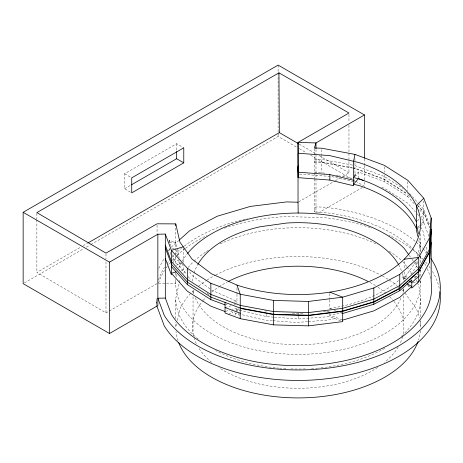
<?xml version="1.0" encoding="UTF-8"?>
<svg xmlns="http://www.w3.org/2000/svg" width="463" height="463" viewBox="0 0 463 463"><rect width="100%" height="100%" fill="white"/><g stroke="black" fill="none" stroke-linecap="round" stroke-linejoin="round"><path stroke-width="0.35" stroke-dasharray="2.31 1.74" d="M156.83 300.985L156.482 305.036L156.83 297.865M354.253 176.808L354.953 173.353L356.695 176.623M354.311 181.982L354.953 178.828M175.766 318.573L175.766 298.369L179.193 283.333M179.349 282.65L179.933 280.08A122.4 70.665 0 0 1 180.524 278.859M176.542 323.816L175.766 327.237L175.766 322.184M177.323 320.402L179.933 308.948A122.4 70.665 0 0 1 191.086 293.004M417.522 256.218L420.566 242.849L419.443 237.93M410.918 274.252L416.399 266.613L417.84 260.281M419.125 254.656L420.566 248.324L418.483 239.18M425.815 253.313L426.932 248.504L426.29 245.691M419.547 256.224A134.015 77.373 0 0 0 321.652 212.193L314.406 211.985L315.992 206.92L323.678 207.14A142.153 82.073 0 0 1 415.091 241.2M234.92 315.164L235.655 313.133M236.089 311.929L236.963 309.521L236.963 307.999L232.333 309.359M158.664 268.361L164.521 257.856M168.312 251.056L169.689 248.585M405.929 279.201L404.17 278.188L416.399 261.144L416.399 266.613M414.958 278.124L417.881 274.09M419.547 271.781L422.464 267.741M354.432 176.577L358.408 171.976L384.348 181.646L407.834 196.619L414.408 204.015M417.383 220.926L420.346 217.998M420.838 217.512L423.801 214.589L419.108 209.305M417.794 227.183L419.652 225.348M421.498 223.525L423.801 221.245L421.452 218.605M418.257 228.201L419.652 226.824M420.578 225.909L423.801 222.72L423.801 201.075M171.275 247.161L178.689 240.529M130.549 192.197L124.611 188.765L124.611 173.747L176.646 143.704L183.77 147.824M124.611 188.765L130.809 185.188M157.061 283.622L105.981 312.924L36.866 272.429L80.724 247.144M83.23 245.703L87.611 243.173M24.4 282.934L83.913 248.573M86.419 247.126L90.181 244.962M90.806 244.597L278.107 136.458L296.881 147.298M298.652 201.874L334.674 181.079M335.299 180.72L339.645 178.209M342.747 176.42L348.963 172.832L348.963 152.651M318.475 212.858L362.593 187.388M228.606 314.348L232.438 312.137M235.835 310.175L236.963 309.521L266.485 316.582L273.685 317.132M176.403 265.172L182.028 263.505M181.293 270.328L183.279 269.744L186.508 274.246M225.713 304.695L227.038 304.307M234.319 302.165L236.963 301.39L211.614 290.162M225.053 307.554L231.668 305.609M234.319 304.828L235.644 304.44M225.713 311.304L229.683 310.141M404.17 278.188L406.248 277.933M414.564 276.909L418.72 276.399M413.048 282.569L418.72 281.869M292.408 313.081L298.166 313.52L303.925 313.081M323.365 311.605L326.247 311.385M326.965 311.333L329.847 311.113L329.847 313.086M274.409 317.184L298.166 318.99L329.847 316.582L340.756 320.859M307.733 321.617L296.216 322.497L273.176 320.743M308.456 321.565L327.897 320.083L334.957 318.585L334.957 317.062M169.394 242.82L175.766 242.849L179.135 257.625M172.224 248.307L174.348 248.318M158.502 283.628L165.696 283.663M166.414 283.669L175.766 283.709L175.766 279.374M314.406 159.139L321.652 159.347L353.535 165.274M314.406 161.807L321.652 162.009L352.123 167.675M314.406 162.172L321.652 162.374L352.123 168.04M314.406 172.433L321.652 172.641L326.612 173.561M299.555 174.088L331.797 176.559L353.628 181.82M272.452 320.685L264.535 320.083L233.508 312.618L230.701 311.368M352.829 167.803L354.953 168.202L384.348 179.152L407.834 194.124M352.829 168.167L354.953 168.567L384.348 179.517L407.232 194.107M335.825 175.274L337.949 175.668M338.656 175.801L352.123 178.301M265.079 310.777L266.485 311.113M179.245 260.935L173.706 259.257L172.473 253.799M354.953 165.534L384.348 176.49L403.013 188.389M381.691 187.312L384.348 188.302L407.834 203.274L415.346 211.736M329.847 299.943L329.847 308.451L331.132 308.954M334.344 310.21L335.629 310.714M340.12 312.479L342.689 313.486M342.047 319.84L329.847 315.06A122.4 70.665 0 0 0 342.157 312.745M169.394 242.155L169.394 240.158L175.766 242.849M299.225 144.12L315.39 153.45M319.123 155.603L348.963 172.832M299.382 148.739L306.263 152.715M310.644 155.244L351.319 178.724M355.694 181.253L364.456 186.311L364.456 181.988M407.104 277.215L404.17 275.526A122.4 70.665 0 0 1 400.738 278.755M407.556 285.613L411.173 287.702M124.611 173.747L131.735 177.861M209.901 288.866L192.162 275.526L188.528 270.456M207.036 293.322L209.328 295.047M409.709 193.575L418.633 203.616M419.108 204.148L423.801 209.432L429.456 224.567M417.695 205.225L423.801 212.095L429.456 227.235M409.709 196.601L407.834 194.489L407.834 196.619M417.695 205.589L423.801 212.459L429.456 227.599M417.227 213.848L419.108 215.961M409.182 255.362L411.63 258.771M412.024 259.326L414.015 262.099M414.408 262.648L416.399 265.421A122.4 70.665 0 0 1 417.834 268.858M406.676 266.532L404.17 263.036A122.4 70.665 0 0 0 401.751 260.721M407.093 267.11L412.024 273.986M414.408 277.308L415.207 278.419M405.003 293.067L416.399 308.948A122.4 70.665 0 0 1 419.519 318.012M182.023 264.055L183.279 265.797L183.279 271.272L179.933 266.613L178.33 259.581M188.123 276.504L190.548 279.878M177.659 264.801L173.706 259.257L173.706 262.643M420.491 226.916L422.76 230.215L425.491 242.172M423.801 222.72L428.964 236.547M156.482 301.917L156.94 303.143M238.607 308.63L239.539 311.252M236.963 309.521L237.623 311.362M238.503 313.816L240.025 318.075M176.085 249.731L177.532 256.062M169.394 240.158L170.627 245.616M169.394 248.295L170.778 254.43M420.566 233.722L420.566 251.936M420.566 256.265L420.566 263.488M420.566 269.987L420.566 275.763M420.566 280.821L420.566 283.709M420.566 298.369L420.566 317.132M420.566 320.743L420.566 327.237A122.4 70.665 0 0 0 420.068 320.853M408.684 284.739L408.684 286.261M407.834 181.71L407.834 190.762M404.17 261.346L404.17 269.142M404.17 271.978L404.17 281.475M403.285 277.198L403.285 281.481M403.285 288.617L403.285 292.9M403.285 295.753L403.285 320.726M384.348 166.738L384.348 172.311M384.348 175.095L384.348 181.646M364.456 158.919L364.456 164.683M364.456 165.407L364.456 181.264M358.408 171.976L358.408 177.971M354.953 158.572L354.953 162.05M354.953 162.75L354.953 176.773M348.963 114.454L348.963 122.382M348.963 125.265L348.963 151.933M329.847 293.565L329.847 299.237M329.847 313.74L329.847 316.582M321.652 149.595L321.652 155.169M321.652 155.863L321.652 172.641M315.992 149.399L315.992 153.716M315.992 154.434L315.992 178.157M315.992 178.88L315.992 212.951M314.406 148.692L314.406 178.186M314.406 178.903L314.406 211.985M298.166 313.52L298.166 315.569M298.166 316.258L298.166 318.99M278.107 65.098L278.107 72.303M278.107 73.027L278.107 136.458M266.485 314.533L266.485 316.582M236.963 287.922L236.963 293.594M236.963 294.3L236.963 303.387M193.048 293.073L193.048 290.22A105.72 61.035 0 0 0 194.211 294.815M193.048 296.638L193.048 333.748M183.279 248.249L183.279 262.428M179.933 261.826L179.933 266.613M176.646 143.704L176.646 150.139M175.766 228.103L175.766 253.377M175.766 256.988L175.766 264.211M175.766 272.875L175.766 276.486M157.061 225.244L157.061 233.896M105.981 253.828L105.981 258.869M105.981 261.757L105.981 312.924M36.866 213.333L36.866 219.097M36.866 219.821L36.866 272.429M403.487 289.01A105.72 61.035 0 0 1 402.619 293.131M400.808 298.334A105.72 61.035 0 0 1 297.362 344.744A105.72 61.035 0 0 1 195.154 297.431M192.533 281.191A105.72 61.035 0 0 1 193.713 274.287M194.09 272.985A105.72 61.035 0 0 1 197.412 265.218M398.707 264.836A105.72 61.035 0 0 1 402.121 272.603M402.324 273.263A105.72 61.035 0 0 1 403.753 280.642M402.619 336.653A105.72 61.035 0 0 1 399.916 343.801M398.192 346.995A105.72 61.035 0 0 1 384.614 362.373M377.704 367.443A105.72 61.035 0 0 1 218.906 367.628M211.585 362.263A105.72 61.035 0 0 1 198.749 347.997M196.295 343.558A105.72 61.035 0 0 1 194.211 338.343M193.47 335.716A105.72 61.035 0 0 1 202.725 300.985M203.147 300.475A105.72 61.035 0 0 1 205.902 297.437M211.718 292.101A105.72 61.035 0 0 1 218.629 287.025M219.202 286.655A105.72 61.035 0 0 1 227.784 281.689M369.908 282.401A105.72 61.035 0 0 1 375.62 285.694M378.016 287.234A105.72 61.035 0 0 1 385.899 293.177M389.707 296.702A105.72 61.035 0 0 1 393.544 300.909M393.984 301.448A105.72 61.035 0 0 1 403.111 334.604M420.416 330.773A122.4 70.665 0 0 1 418.558 339.992M178.006 340.693A122.4 70.665 0 0 1 175.986 331.485M192.162 291.904A122.4 70.665 0 0 1 194.084 290.046M198.801 285.972A122.4 70.665 0 0 1 206.475 280.422M207.1 280.017A122.4 70.665 0 0 1 215.145 275.306M215.752 274.987A122.4 70.665 0 0 1 381.784 275.63M382.38 275.954A122.4 70.665 0 0 1 396.976 285.532M402.249 290.046A122.4 70.665 0 0 1 404.17 291.904M420.468 280.885A122.4 70.665 0 0 1 297.553 354.374A122.4 70.665 0 0 1 175.917 280.173M176.386 276.619A122.4 70.665 0 0 1 176.814 274.484M178.764 268.164A122.4 70.665 0 0 1 181.814 261.769M182.162 261.161A122.4 70.665 0 0 1 187.087 254.025M419.519 274.484A122.4 70.665 0 0 1 420.173 278.037M158.525 279.889A142.153 82.073 0 0 1 164.498 267.319M166.952 263.673A142.153 82.073 0 0 1 169.215 260.71M172.294 257.11A142.153 82.073 0 0 1 174.163 255.125M174.644 254.627A142.153 82.073 0 0 1 181.467 248.382M184.343 246.084A142.153 82.073 0 0 1 247.456 218.577M158.525 283.009A142.153 82.073 0 0 1 164.498 270.438M166.101 267.996A142.153 82.073 0 0 1 168.289 265.004M168.746 264.414A142.153 82.073 0 0 1 169.689 263.244M172.294 260.229A142.153 82.073 0 0 1 176.64 255.79M177.15 255.304A142.153 82.073 0 0 1 184.934 248.753M185.53 248.301A142.153 82.073 0 0 1 207.019 235.389M224.439 228.195A142.153 82.073 0 0 1 286.614 216.568L323.678 217.627A142.153 82.073 0 0 1 371.806 228.166M388.955 235.216A142.153 82.073 0 0 1 390.182 235.812M391.548 236.489A142.153 82.073 0 0 1 412.475 249.58M413.008 249.997A142.153 82.073 0 0 1 423.188 259.309M425.578 261.977A142.153 82.073 0 0 1 427.366 264.142M429.039 266.329A142.153 82.073 0 0 1 430.596 268.534M432.425 271.405A142.153 82.073 0 0 1 439.242 288.275M417.568 282.824A122.4 70.665 0 0 1 403.221 334.633M402.741 335.096A122.4 70.665 0 0 1 401.247 336.474M384.718 348.338A122.4 70.665 0 0 1 318.486 368.056M317.763 368.126A122.4 70.665 0 0 1 310.505 368.675M305.412 368.913A122.4 70.665 0 0 1 290.92 368.913M285.827 368.675A122.4 70.665 0 0 1 280.017 368.253M279.287 368.189A122.4 70.665 0 0 1 215.752 350.618M198.251 339.188A122.4 70.665 0 0 1 175.766 298.369M183.649 273.413A122.4 70.665 0 0 1 186.172 269.854M188.036 267.527A122.4 70.665 0 0 1 193.592 261.641M194.084 261.184A122.4 70.665 0 0 1 205.85 251.965M206.475 251.554A122.4 70.665 0 0 1 208.367 250.344M220.099 243.937A122.4 70.665 0 0 1 377.495 244.551M389.233 251.149A122.4 70.665 0 0 1 401.247 260.264M416.399 280.08A122.4 70.665 0 0 1 417.29 282.135M416.243 242.178A142.153 82.073 0 0 1 422.69 248.295M423.188 248.822A142.153 82.073 0 0 1 426.487 252.566M419.976 256.768A134.015 77.373 0 0 1 422.366 260.061M424.565 263.54A134.015 77.373 0 0 1 425.977 266.103M427.245 268.708A134.015 77.373 0 0 1 430.573 278.685M398.626 280.561A122.4 70.665 0 0 1 329.847 308.451M398.626 287.17A122.4 70.665 0 0 1 397.532 288.061"/><path stroke-width="0.69" d="M342.689 313.486L373.815 304.266L399.748 290.706L411.798 279.93L411.798 288.061L418.72 281.869L429.438 262.643L429.438 238.208L431.175 218.032L423.801 198.286L407.834 180.315L384.348 165.343L354.953 154.393L321.652 148.201L314.406 147.998L315.992 142.928L364.456 114.946L364.456 158.196M431.175 229.179L429.438 249.349L418.72 268.581L399.748 285.549L373.815 299.104L342.689 308.329L308.491 312.583L273.546 311.582L240.245 305.395L210.85 294.439L187.365 279.467L171.397 261.497L165.32 245.211M431.175 231.841L429.438 252.381L418.72 271.607L399.748 288.576L373.815 302.136L342.689 311.356L308.491 315.61L273.546 314.614L240.245 308.422M429.438 262.643L431.175 242.467M354.953 154.393L353.547 161.298L353.547 185.732L329.847 180.066L298.166 177.659L298.033 166.848M429.438 238.208L418.72 257.434L399.748 274.403L373.815 287.963L342.689 297.182L308.491 301.436L273.546 300.435L240.245 294.248L210.85 283.298L187.365 268.326L171.397 250.356L165.32 234.07L157.854 234.232L109.499 262.145L23.15 212.297L23.15 283.657L109.499 333.51L157.854 305.592L157.854 234.232M429.438 252.017L418.72 271.243L399.748 288.212L373.815 301.772L342.689 310.991L308.491 315.245L273.546 314.244L240.245 308.057L210.85 297.107L187.365 282.135L171.397 264.165L165.32 247.879M423.801 198.286L416.399 205.601L416.399 230.036L417.84 236.367M179.222 240.06L189.813 230.586L217.321 216.204L250.338 206.423L286.614 201.909L298.033 202.233L298.166 213.044M418.72 276.399L411.798 282.592L409.454 281.238M23.15 212.297L278.107 65.098L364.456 114.946M298.033 202.233L298.033 142.413L348.963 113.013L278.957 72.841L36.866 212.61L105.981 253.105L157.061 223.803L175.766 223.889L179.933 242.178L192.162 259.222L211.614 273.859L236.963 285.086A122.4 70.665 0 0 0 404.17 259.222L418.72 257.434L418.72 281.869M131.428 184.83L176.646 158.722L176.646 151.569M183.77 162.843L131.735 192.886L131.735 177.861L183.77 147.824L183.77 162.843L176.646 158.722M88.242 242.809L279.334 132.632L298.606 143.762M183.279 246.837L171.397 250.356L171.397 274.791L165.32 258.504M176.015 271.897L171.397 273.263L187.365 291.233L210.85 306.205L225.053 311.501M342.689 320.095L373.815 310.876L399.748 297.315L411.798 286.539L406.989 283.761M225.053 302.397L225.053 313.023L240.245 318.683L273.546 324.876L308.491 325.871L342.689 321.617L342.689 297.182L329.847 292.147M431.175 218.032L431.175 282.025A134.015 77.373 0 0 1 325.83 363.947A134.015 77.373 0 0 1 171.397 314.342L165.32 298.062L157.854 298.218L164.301 315.494A142.153 82.073 0 0 0 347.441 364.861A142.153 82.073 0 0 0 430.966 258.597M353.547 180.263L329.847 174.592L298.166 172.184L298.033 153.56M353.547 177.595L359.369 178.99A122.4 70.665 0 0 1 416.399 221.899M363.727 180.622L358.408 178.637L353.547 184.257L359.369 185.646A122.4 70.665 0 0 1 416.399 228.56M171.397 266.653L187.365 284.623L210.85 299.596L225.053 304.891M225.053 307.554L240.245 313.214M408.349 254.199L404.17 248.376A122.4 70.665 0 0 0 293.212 213.102A122.4 70.665 0 0 0 187.561 253.44M156.708 305.649L164.301 325.981A142.153 82.073 0 0 0 328.111 378.601A142.153 82.073 0 0 0 439.85 291.702M236.963 285.086L240.245 294.248L240.245 318.683M416.399 224.561L418.483 233.705M278.957 72.841L279.334 132.632M399.748 274.403L399.748 290.706M373.815 287.963L373.815 304.266M329.847 174.592L329.847 180.066M315.992 148.681L315.992 142.928L298.033 142.413L298.166 153.218L329.847 155.626L359.369 162.687A122.4 70.665 0 0 1 404.17 259.222M308.491 301.436L308.491 325.871M298.12 165.841L298.166 177.659M273.546 300.435L273.546 324.876M210.85 283.298L210.85 299.596M187.365 268.326L187.365 284.623M175.766 223.889L175.766 225.996M165.32 234.07L165.32 298.062M109.499 262.145L109.499 333.51M197.77 264.581A105.72 61.035 0 0 1 260.067 226.772L286.892 223.021A105.72 61.035 0 0 1 398.342 264.199M228.438 281.359A105.72 61.035 0 0 1 367.917 281.365M418.089 341.393A122.4 70.665 0 0 1 299.399 397.902A122.4 70.665 0 0 1 178.764 342.782"/></g></svg>
